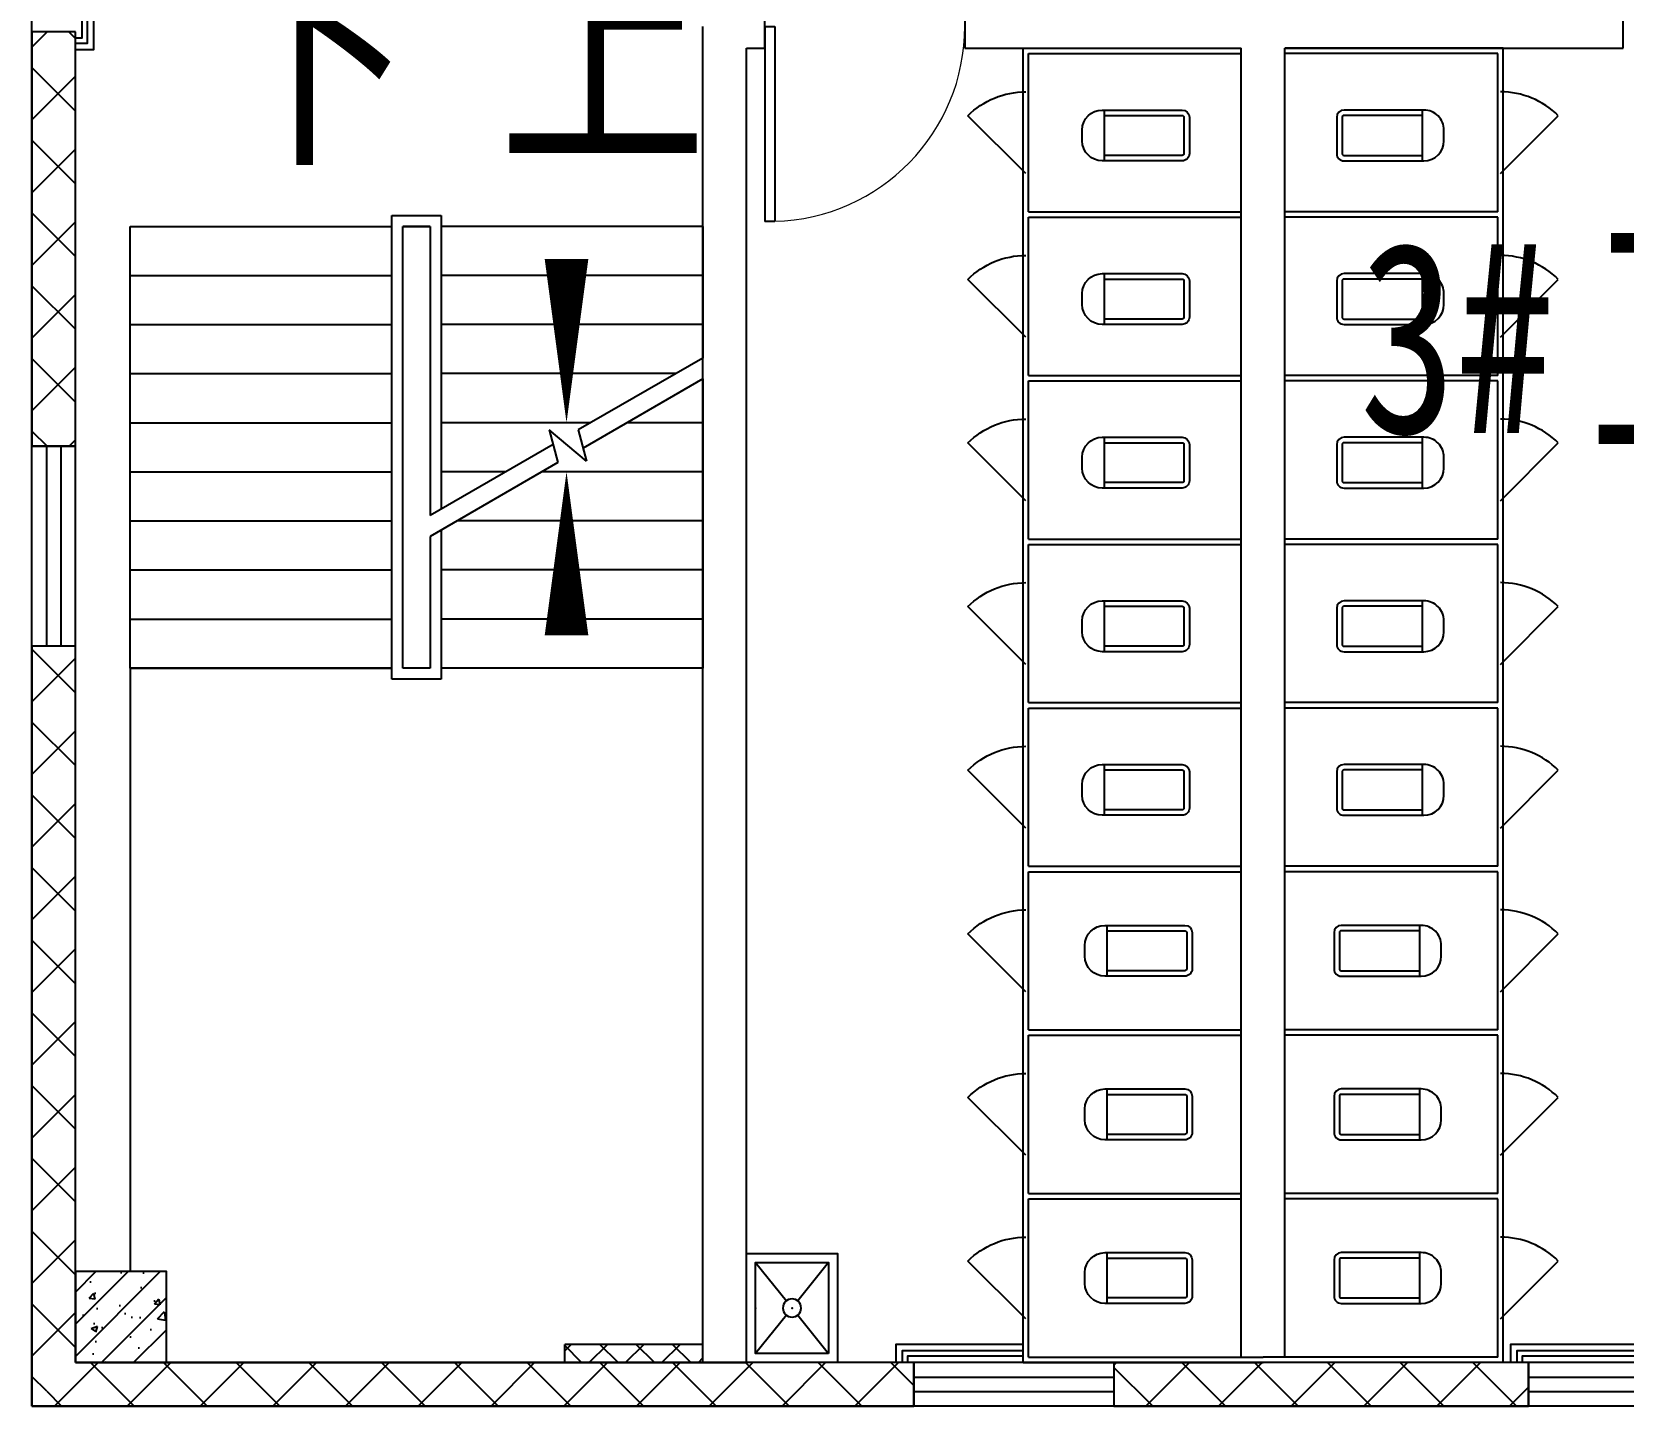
# Model space of a CAD drawing. Header units: millimetres. Extents: x -633009578 to 5705885, y -633235091 to 2571734.
# Drawn here: x 4060729 to 4069479, y 1855760 to 1863320 of the extents above; entities that cross this region are included whole.
import ezdxf

# ---------------------------------------------------------------- set-up
doc = ezdxf.new("R2010")
doc.units = ezdxf.units.MM
doc.header["$LTSCALE"] = 1000
doc.header["$MEASUREMENT"] = 0
doc.layers.get('0').update_dxf_attribs({"color": 9})
for name, color, linetype in [('A-COLUM(柱)', 255, 'Continuous'), ('A-DOOR(门）', 4, 'Continuous'), ('A-F-AREA(计算)', 5, 'Continuous'), ('A-FLOR(看线)', 8, 'Continuous'), ('A-HATH(填充)', 8, 'Continuous'), ('A-LM-RAIL(栏杆)', 167, 'Continuous'), ('A-LVTY(厨卫)', 8, 'Continuous'), ('A-STAR(楼梯)', 51, 'Continuous'), ('A-TEXT(房间)', 243, 'Continuous'), ('A-WALL(墙)', 255, 'Continuous'), ('A-WINDOW（窗）', 4, 'Continuous'), ('DIM_SYMB', 3, 'Continuous'), ('PUB_TEXT', 7, 'Continuous'), ('WALL', 9, 'Continuous')]:
    doc.layers.add(name, color=color, linetype=linetype)
doc.styles.add('_TCH', font='simhei.ttf', dxfattribs={"width": 0.75, "bigfont": 'hztxt.shx'})
doc.styles.add('_TCH_DIM', font='simhei.ttf', dxfattribs={"width": 0.8, "bigfont": 'hztxt.shx'})
pattern_1 = [(45, (1628670.737756166, 677977.5160347573), (-200.0002033111466, 200.0002033111467), []), (135, (1628670.737756166, 677977.5160347573), (-200.0002033111467, -200.0002033111466), [])]

# ---------------------------------------------------------------- blocks, each defined once
blk = doc.blocks.new('_LV6')
for p, q in [((-139.7834388052397, -340), (-139.7834388052361, -779.6564289797607)), ((-109.7834388052433, -340), (-109.7834388052397, -769.6564289797607)), ((99.78343880523971, -300), (-99.78343880523971, -300)), ((99.78343880524335, -330), (-99.78343880524335, -330)), ((109.7834388052433, -769.6564289797607), (109.7834388052433, -340)), ((139.7834388052433, -779.6564289797607), (139.7834388052397, -340)), ((139.7834388052433, -769.6564289797607), (-139.7834388052397, -769.6564289797607)), ((-29.78343880523607, -889.6564289797607), (29.78343880524335, -889.6564289797607))]:
    blk.add_line(p, q)
for centre, radius, start, end in [((-99.78343880523971, -340), 40, 90, 180.0000000000002), ((-99.78343880524335, -340), 10, 90, 180.0000000000002), ((99.78343880523971, -340), 40, 2.398081733190338e-13, 90), ((99.78343880524335, -340), 10, 0, 90), ((-29.78343880523607, -779.6564289797607), 110, 180, 270), ((29.78343880524335, -779.6564289797607), 110, 270, 0)]:
    blk.add_arc(centre, radius, start, end)
blk = doc.blocks.new('$lvtry$00000191')
at = {"color": 0}
for p, q in [((-250, -50, 1e-08), (-39.04344047215272, -218.7652476222793, 1e-08)), ((39.04344047215272, -218.7652476222793, 1e-08), (250, -50, 1e-08)), ((-250, -450, 1e-08), (-39.04344047215272, -281.2347523777207, 1e-08)), ((39.04344047215272, -281.2347523777244, 1e-08), (250, -450, 1e-08))]:
    blk.add_line(p, q, dxfattribs=at)
at = {"color": 0, "elevation": 1e-08}
for points in [[(300, -500), (300, 0), (-300, 0), (-300, -500)], [(250, -450), (250, -50), (-250, -50), (-250, -450)]]:
    blk.add_lwpolyline(points, close=True, dxfattribs=at)
at = {"color": 0}
blk.add_circle((0, -250, 1e-08), 50, dxfattribs=at)
for p in [(0, -50, 1e-08), (0, -250, 1e-08)]:
    blk.add_point(p, dxfattribs=at)
blk = doc.blocks.new('$TCHSYS$WIN2D')
for p, q in [((-0.5, 0.5), (0.5, 0.5)), ((-0.5, 0.5), (-0.4999999999999999, -0.5)), ((0.5, 0.5), (0.4999999999999998, -0.5)), ((0.5, 0.1666666666666666), (-0.5, 0.1666666666666666)), ((0.5, -0.1666666666666667), (-0.5, -0.1666666666666667)), ((-0.4999999999999999, -0.5), (0.5, -0.5))]:
    blk.add_line(p, q)
blk = doc.blocks.new('$DorLib2D$00000114')
at = {"color": 0}
blk.add_line((0.4999999999999964, 3.552713678800501e-15), (-0.2071067811864751, 0.7071067811864857), dxfattribs=at)
blk.add_arc((0.5000000000013856, -1.154631945610163e-12), 1.000000000001696, 135, 180, dxfattribs=at)
blk = doc.blocks.new('$DorLib2D$00000001')
for p, q in [((0.45, 0.9750000000000001), (0.5000000000000002, 0.9750000000000001)), ((0.45, 0), (0.45, 0.9750000000000001)), ((0.5, 0), (0.5, 0.9750000000000001)), ((0.5, 0), (0.45, 0))]:
    blk.add_line(p, q)
at = {"lineweight": 13}
blk.add_arc((0.475, 0), 0.975, 91.4692835813538, 180, dxfattribs=at)
blk = doc.blocks.new('_FZH')
h = blk.add_hatch()
h.set_pattern_fill('钢筋混凝土', color=256, scale=0.1, style=0)
h.set_pattern_definition([(45, (0, 0), (-0.1767766952966369, 0.1767766952966369), []), (50, (0, 0), (0.7172601826007535, -0.06275213498259512), [0.07500000000000001, -0.8250000000000001]), (355, (0, 0), (-0.138751333613, 0.7521921337000119), [0.06, -0.66]), (100.4514, (0.05977168000000001, -0.00522934), (0.5785093817140216, 0.6894395420609536), [0.06374019, -0.701142112]), (46.1842, (0, 0.2), (1.067241048625645, -0.1655190143290181), [0.1125, -1.2375]), (96.6356, (0.088936745, 0.186206693), (0.9346627055487033, 0.9741178709004418), [0.095610288, -1.051713]), (351.1842, (0, 0.2), (0.9346619451336272, 0.9741186009253247), [0.09000000000000001, -0.9900000000000001]), (21, (0.1, 0.15), (0.5969070521184617, -0.4026188906653388), [0.07500000000000001, -0.8250000000000001]), (326, (0.1, 0.15), (0.2433153319215824, 0.7251500450468529), [0.06, -0.66]), (71.4514, (0.149742233, 0.116448394), (0.84022262858149, 0.3225304967099524), [0.06374019, -0.701142112]), (37.50000000000001, (0, 0), (0.01215985531729062, 0.3328938538313115), [0, -0.652, 0, -0.67, 0, -0.6625000000000001]), (7.499999999999999, (0, 0), (0.2630695374421486, 0.3944117118823603), [0, -0.382, 0, -0.637, 0, -0.2525]), (-32.5, (-0.223, 0), (0.533822436172409, -0.02255487173437976), [0, -0.25, 0, -0.78, 0, -1.035]), (-42.5, (-0.323, 0), (0.5831861693423862, 0.1001049823323177), [0, -0.325, 0, -0.518, 0, -0.735])])
h.paths.add_polyline_path([(-0.5, -0.5), (0.5, -0.5), (0.5, 0.5), (-0.5, 0.5)])
blk.add_lwpolyline([(-0.5, -0.5), (0.5, -0.5), (0.5, 0.5), (-0.5, 0.5)], close=True)

msp = doc.modelspace()

# ---------------------------------------------------------------- hatches: boundary and pattern name
at = {"layer": 'A-HATH(填充)'}
h = msp.add_hatch(dxfattribs=at)
h.set_pattern_fill('多孔材料', color=256, scale=100, style=0)
h.set_pattern_definition(pattern_1)
h.paths.add_polyline_path([(4060729.256591869, 1863319.59692465), (4060729.256591869, 1861039.596924141), (4060969.256591874, 1861039.596924141), (4060969.256591874, 1863319.59692465)])
h = msp.add_hatch(dxfattribs=at)
h.set_pattern_fill('多孔材料', color=256, scale=100, style=0)
h.set_pattern_definition(pattern_1)
h.paths.add_polyline_path([(4060969.256591878, 1855999.596922429), (4060969.256591874, 1859939.596924141), (4060729.256591869, 1859939.596924141), (4060729.25659187, 1855759.596922407)])
h = msp.add_hatch(dxfattribs=at)
h.set_pattern_fill('多孔材料', color=256, scale=50, style=0)
h.set_pattern_definition([(45, (1628570.737756166, 677977.5160347573), (-100.0001016555733, 100.0001016555733), []), (135, (1628570.737756166, 677977.5160347573), (-100.0001016555733, -100.0001016555733), [])])
h.paths.add_polyline_path([(4064419.256591761, 1856099.596922402), (4063659.25659168, 1856099.596922402), (4063659.25659168, 1855999.596922402), (4064419.256591761, 1855999.596922402)])
h = msp.add_hatch(dxfattribs=at)
h.set_pattern_fill('多孔材料', color=256, scale=100, style=0)
h.set_pattern_definition(pattern_1)
h.paths.add_polyline_path([(4060729.25659187, 1855759.596922407), (4065579.256592632, 1855759.596922414), (4065579.256592632, 1855999.596922435), (4060969.256591878, 1855999.596922429)])
h = msp.add_hatch(dxfattribs=at)
h.set_pattern_fill('多孔材料', color=256, scale=100, style=0)
h.set_pattern_definition(pattern_1)
h.paths.add_polyline_path([(4066679.256592632, 1855759.596922415), (4068959.256592124, 1855759.596922416), (4068959.256592124, 1855999.596922434), (4066679.256592632, 1855999.596922435)])

# ---------------------------------------------------------------- linework, layer by layer
at = {"layer": 'A-F-AREA(计算)'}
msp.add_lwpolyline([(4060729.234130392, 1991839.59697076), (4195009.234130392, 1991839.59697076), (4195009.234130392, 1855759.59697076), (4060729.234130392, 1855759.59697076)], close=True, dxfattribs=at)
at = {"layer": 'A-FLOR(看线)'}
for points in [[(4060969.256591875, 1864519.596929319), (4061069.256591875, 1864519.596929319), (4061069.256591875, 1863219.596929281), (4060969.256591894, 1863219.596929281)], [(4066179.256592427, 1856099.596922433), (4065479.256597059, 1856099.596922433), (4065479.256597059, 1855999.596922451)], [(4070159.256596358, 1855999.596922433), (4070159.256596358, 1856099.596922433), (4068859.256596319, 1856099.596922433), (4068859.256596319, 1855999.596922451)]]:
    msp.add_lwpolyline(points, dxfattribs=at)
at = {"layer": 'A-LM-RAIL(栏杆)'}
for points in [[(4060969.256591875, 1864484.596929319), (4061034.256591875, 1864484.596929319), (4061034.256591875, 1863254.596929281), (4060969.256591894, 1863254.596929281)], [(4060969.256591875, 1864454.596929319), (4061004.256591875, 1864454.596929319), (4061004.256591875, 1863284.596929281), (4060969.256591894, 1863284.596929281)], [(4066179.256592427, 1856064.596922433), (4065514.256597059, 1856064.596922433), (4065514.256597059, 1855999.596922451)], [(4070124.256596358, 1855999.596922433), (4070124.256596358, 1856064.596922433), (4068894.256596319, 1856064.596922433), (4068894.256596319, 1855999.596922451)], [(4066179.256592427, 1856034.596922433), (4065544.256597059, 1856034.596922433), (4065544.256597059, 1855999.596922451)], [(4070094.256596358, 1855999.596922433), (4070094.256596358, 1856034.596922433), (4068924.256596319, 1856034.596922433), (4068924.256596319, 1855999.596922451)]]:
    msp.add_lwpolyline(points, dxfattribs=at)
at = {"layer": 'A-LVTY(厨卫)'}
for p, q in [((4066179.256592437, 1862314.596922413), (4066179.256592453, 1863229.596922385)), ((4066179.256592453, 1863229.596922385), (4067379.256592377, 1863229.59692238)), ((4066209.256592449, 1862329.59692207), (4066209.256592452, 1863199.596922386)), ((4066209.256592452, 1863199.596922386), (4067379.256592377, 1863199.596922382)), ((4068819.256592406, 1863229.596922677), (4067619.256593427, 1863229.596922673)), ((4068789.256592406, 1863199.596922305), (4067619.256593427, 1863199.596922301)), ((4068789.25659241, 1862329.596921988), (4068789.256592406, 1863199.596922305)), ((4068819.256592616, 1862314.596922413), (4068819.256592406, 1863229.596922677)), ((4066179.256592439, 1861414.596922094), (4066179.256592443, 1862314.596922094)), ((4066209.256592449, 1862329.59692207), (4067379.256592377, 1862329.596922066)), ((4066209.256592445, 1861429.59692213), (4066209.256592449, 1862299.596922072)), ((4066209.256592449, 1862299.596922072), (4067379.256592377, 1862299.596922068)), ((4068789.25659241, 1862329.596921988), (4067619.256592834, 1862329.596921983)), ((4068789.256592952, 1862299.596922364), (4067619.256592834, 1862299.59692236)), ((4068789.256592955, 1861429.596922047), (4068789.256592952, 1862299.596922364)), ((4068819.256592619, 1861414.596922094), (4068819.256592616, 1862314.596922094)), ((4066179.25659245, 1860514.596922153), (4066179.256592453, 1861414.596922153)), ((4066209.256592445, 1861429.59692213), (4067379.256592277, 1861429.596922125)), ((4066209.256592441, 1860529.596922189), (4066209.256592445, 1861399.596922132)), ((4066209.256592445, 1861399.596922132), (4067379.256592277, 1861399.596922128)), ((4068789.256592955, 1861429.596922047), (4067619.256592834, 1861429.596922043)), ((4068789.256592413, 1861399.596922049), (4067619.256592834, 1861399.596922045)), ((4068789.256592417, 1860529.596922106), (4068789.256592413, 1861399.596922049)), ((4068819.256592629, 1860514.596922153), (4068819.256592626, 1861414.596922153)), ((4066209.256592441, 1860529.596922189), (4067379.256592277, 1860529.596922185)), ((4068789.256592417, 1860529.596922106), (4067619.256592971, 1860529.596922102)), ((4066179.256592446, 1859614.596922213), (4066179.25659245, 1860514.596922213)), ((4066209.256592438, 1859629.596921875), (4066209.256592441, 1860499.596922191)), ((4066209.256592441, 1860499.596922191), (4067379.256592277, 1860499.596922187)), ((4068789.256592959, 1860499.596922482), (4067619.256592971, 1860499.596922478)), ((4068789.256592963, 1859629.596922539), (4068789.256592959, 1860499.596922482)), ((4068819.256592626, 1859614.596922213), (4068819.256592622, 1860514.596922213)), ((4066179.256592446, 1858714.596922213), (4066179.25659245, 1859614.596922213)), ((4066209.256592438, 1859629.596921875), (4067379.256592429, 1859629.596921871)), ((4066209.256592434, 1858729.596922306), (4066209.256592438, 1859599.596922251)), ((4066209.256592438, 1859599.596922251), (4067379.256592429, 1859599.596922247)), ((4068789.256592963, 1859629.596922539), (4067619.256592971, 1859629.596922535)), ((4068789.256592421, 1859599.596922167), (4067619.256592971, 1859599.596922163)), ((4068789.256592425, 1858729.596922221), (4068789.256592421, 1859599.596922167)), ((4068819.256592626, 1858714.596922213), (4068819.256592622, 1859614.596922213)), ((4066179.256592446, 1857814.596922213), (4066179.25659245, 1858714.596922213)), ((4066209.256592434, 1858729.596922306), (4067379.256592428, 1858729.596922301)), ((4066209.25659243, 1857829.596922368), (4066209.256592434, 1858699.596922308)), ((4066209.256592434, 1858699.596922308), (4067379.256592428, 1858699.596922304)), ((4068789.256592425, 1858729.596922221), (4067619.256592429, 1858729.596922217)), ((4068789.256592425, 1858699.596922223), (4067619.256592429, 1858699.596922219)), ((4068789.256592428, 1857829.596922282), (4068789.256592425, 1858699.596922223)), ((4068819.256592626, 1857814.596922213), (4068819.256592622, 1858714.596922213)), ((4066179.256592442, 1856914.596922213), (4066179.256592446, 1857814.596922213)), ((4066209.25659243, 1857829.596922368), (4067379.256592428, 1857829.596922364)), ((4068789.256592428, 1857829.596922282), (4067619.256592429, 1857829.596922278)), ((4068819.256592629, 1856914.596922213), (4068819.256592626, 1857814.596922213)), ((4066209.256592426, 1856929.596922432), (4066209.25659243, 1857799.59692237)), ((4066209.25659243, 1857799.59692237), (4067379.256592428, 1857799.596922366)), ((4068789.25659297, 1857799.596922284), (4067619.256592429, 1857799.59692228)), ((4068789.256592974, 1856929.596921972), (4068789.25659297, 1857799.596922284)), ((4066179.256592423, 1855999.596922125), (4066179.256592446, 1856914.596922213)), ((4066209.256592426, 1856929.596922432), (4067379.256592429, 1856929.596922428)), ((4066209.256592422, 1856029.596922497), (4066209.256592426, 1856899.596922434)), ((4066209.256592426, 1856899.596922434), (4067379.256592429, 1856899.59692243)), ((4068789.256592974, 1856929.596921972), (4067619.256592429, 1856929.596921968)), ((4068789.256592432, 1856899.596921974), (4067619.256592429, 1856899.59692197)), ((4068789.256592436, 1856029.596921948), (4068789.256592432, 1856899.596921974)), ((4068819.256592436, 1855999.596922325), (4068819.25659263, 1856914.596922213)), ((4066179.256592423, 1855999.596922125), (4067499.256592536, 1855999.596922208)), ((4066209.256592422, 1856029.596922497), (4067499.256592536, 1856029.596922208)), ((4068789.256592436, 1856029.596921948), (4067499.256592536, 1856029.596922208)), ((4068819.256592436, 1855999.596922325), (4067499.256592536, 1855999.596922208))]:
    msp.add_line(p, q, dxfattribs=at)
at = {"layer": 'A-STAR(楼梯)'}
for p, q in [((4062709.25659186, 1862309.596924359), (4062979.25659186, 1862309.596924359)), ((4062709.25659186, 1859759.596922034), (4062709.25659186, 1862309.596924359)), ((4062979.25659186, 1862309.596924359), (4062979.256591845, 1860693.960263717)), ((4061269.256591899, 1859819.596922479), (4061269.256591899, 1862249.596922479)), ((4061269.256591899, 1862249.596922479), (4062709.256591899, 1862249.596922453)), ((4062769.256591899, 1859819.596922479), (4062769.256591899, 1862249.596922479)), ((4062769.25659186, 1862249.596922034), (4062919.256592057, 1862249.596922034)), ((4062769.25659186, 1859819.596922034), (4062769.25659186, 1862249.596922034)), ((4062919.256591899, 1862249.596922479), (4062769.256591899, 1862249.596922479)), ((4062919.256591899, 1862249.596922479), (4062919.256591766, 1860659.319247505)), ((4062919.256592057, 1862249.596922034), (4062919.256591966, 1860659.319247621)), ((4064419.256591899, 1862249.596922479), (4062979.256591845, 1862249.596922453)), ((4064419.256591899, 1862249.596922479), (4064419.256591766, 1861525.344651238)), ((4061269.256591899, 1861979.596922479), (4062709.256591899, 1861979.596922453)), ((4064419.256591899, 1861979.596922479), (4062979.256591845, 1861979.596922453)), ((4061269.256591899, 1861709.596922479), (4062709.256591899, 1861709.596922453)), ((4064419.256591899, 1861709.596922479), (4062979.256591845, 1861709.596922778)), ((4064419.256591766, 1861525.344651309), (4063733.660658362, 1861129.515654843)), ((4061269.256591899, 1861439.596922479), (4062709.256591899, 1861439.596922453)), ((4064270.73716869, 1861439.596922398), (4062979.256591845, 1861439.596922453)), ((4064419.256591766, 1861409.874597598), (4063760.455577652, 1861029.515654669)), ((4064419.256591766, 1861409.874597823), (4064419.256591899, 1859819.596922479)), ((4061269.256591899, 1861169.596922479), (4062709.256591899, 1861169.596922453)), ((4063803.083450367, 1861169.596922399), (4062979.256591845, 1861169.596922453)), ((4063779.842117879, 1860957.164103572), (4063573.797176439, 1861130.056337939)), ((4063573.797176439, 1861130.056337939), (4063622.135210301, 1860949.656353327)), ((4064419.256591899, 1861169.596922479), (4064003.08345011, 1861169.596922403)), ((4063595.340291006, 1861049.656353523), (4062919.256591765, 1860659.319247611)), ((4063733.660658362, 1861129.515654843), (4063779.842117879, 1860957.164103572)), ((4061269.256591899, 1860899.596922479), (4062709.256591899, 1860899.596922778)), ((4063622.135210301, 1860949.656353327), (4062919.256591766, 1860543.849193623)), ((4063335.429732438, 1860899.596922401), (4062979.256591845, 1860899.596922453)), ((4064419.256591899, 1860899.596922479), (4063535.429732838, 1860899.596922404)), ((4061269.256591899, 1860629.596922479), (4062709.256591899, 1860629.596922453)), ((4064419.256591899, 1860629.596922479), (4063067.776015482, 1860629.596922745)), ((4062919.256591766, 1860543.849193464), (4062919.256591899, 1859819.596922479)), ((4062919.256591966, 1860543.849193581), (4062919.256592057, 1859819.596922034)), ((4062979.256591845, 1860578.490209669), (4062979.25659186, 1859759.596922034)), ((4061269.256591899, 1860359.596922479), (4062709.256591899, 1860359.596922453)), ((4064419.256591899, 1860359.596922479), (4062979.256591845, 1860359.596922778)), ((4061269.256591899, 1860089.596922479), (4062709.256591899, 1860089.596922453)), ((4064419.256591899, 1860089.596922479), (4062979.256591845, 1860089.596922453)), ((4061269.256591899, 1859819.596922479), (4062709.256591899, 1859819.596922453)), ((4061269.256591899, 1859819.596922479), (4061269.256591935, 1856499.596921476)), ((4062709.2565919, 1859819.596922684), (4061269.256591899, 1859819.596922479)), ((4062919.256592057, 1859819.596922034), (4062769.25659186, 1859819.596922034)), ((4062919.256591966, 1859819.596922499), (4062769.256591649, 1859819.596922649)), ((4064419.256591899, 1859819.596922479), (4062979.256591845, 1859819.596922453)), ((4064419.256591899, 1859819.596922479), (4062979.256591845, 1859819.596922499)), ((4064419.256591899, 1855999.596922479), (4064419.256591899, 1859819.596922479)), ((4062979.25659186, 1859759.596922034), (4062709.25659186, 1859759.596922034)), ((4061469.256591127, 1855999.596922499), (4064419.256591899, 1855999.596922479))]:
    msp.add_line(p, q, dxfattribs=at)
at = {"layer": 'A-WALL(墙)'}
for p, q in [((4064759.256592632, 1863229.596922365), (4064759.256592632, 1863469.596922113)), ((4065859.256592124, 1863469.596922113), (4065859.256592124, 1863229.596922365)), ((4069479.256591615, 1863229.596922038), (4069479.256591615, 1863469.596922207)), ((4064419.256591891, 1855999.596922424), (4064419.256591891, 1863349.59692221)), ((4064659.256591891, 1863229.59692234), (4064759.256592632, 1863229.596922365)), ((4064659.256591891, 1855999.596922424), (4064659.256591891, 1863229.59692234)), ((4065859.256592124, 1863229.596922365), (4067379.256593077, 1863229.59692234)), ((4067379.256592536, 1863214.596922408), (4067379.256593077, 1863229.59692234)), ((4067379.256592536, 1862314.596922089), (4067379.256592536, 1863214.596922408)), ((4067619.256592536, 1863214.596922408), (4067619.256593427, 1863229.596922156)), ((4067619.256593427, 1863229.596922156), (4069479.256591615, 1863229.596922038)), ((4067619.256592536, 1862314.596922089), (4067619.256592536, 1863214.596922408)), ((4067379.256592536, 1861414.596922149), (4067379.256592536, 1862314.596922089)), ((4067619.256592536, 1861414.596922149), (4067619.256592536, 1862314.596922089)), ((4067379.256592536, 1860514.596922208), (4067379.256592536, 1861414.596922149)), ((4067619.256592536, 1860514.596922208), (4067619.256592536, 1861414.596922149)), ((4067379.256592536, 1859614.596922208), (4067379.256592536, 1860514.596922208)), ((4067619.256592536, 1859614.596922208), (4067619.256592536, 1860514.596922208)), ((4067379.256592536, 1858714.596922208), (4067379.256592536, 1859614.596922208)), ((4067619.256592536, 1858714.596922208), (4067619.256592536, 1859614.596922208)), ((4067379.256592536, 1857814.596922208), (4067379.256592536, 1858714.596922208)), ((4067619.256592536, 1857814.596922208), (4067619.256592536, 1858714.596922208)), ((4067379.256592536, 1856914.596922208), (4067379.256592536, 1857814.596922208)), ((4067619.256592536, 1856914.596922208), (4067619.256592536, 1857814.596922208)), ((4067379.256592429, 1856029.596922493), (4067379.256592536, 1856914.596922208)), ((4067619.256592429, 1856029.596922492), (4067619.256592536, 1856914.596922208)), ((4064419.256591761, 1856099.596922402), (4063659.25659168, 1856099.596922402)), ((4063659.25659168, 1855999.596922402), (4063659.25659168, 1856099.596922402)), ((4064419.256591761, 1855999.596922402), (4064419.256591761, 1856099.596922402)), ((4064419.256591761, 1855999.596922402), (4063659.25659168, 1855999.596922402)), ((4064419.256591891, 1855999.596922424), (4064659.256591891, 1855999.596922424))]:
    msp.add_line(p, q, dxfattribs=at)
at = {"layer": 'DIM_SYMB'}
for points in [[(4062019.256591899, 1862384.596922479, 0, 0, 0), (4062019.256591899, 1857909.596922479, 0, 0, 0), (4063669.256591899, 1857909.596922479, 0, 0, 0), (4063669.256591899, 1860899.596922479, 0, 240.0000000000001, 0), (4063669.256591899, 1859999.596922479, 0, 0, 0)], [(4063669.256591899, 1862384.596922479, 0, 0, 0), (4063669.256591899, 1861169.596922479, 0, 240.0000000000001, 0), (4063669.256591899, 1862069.596922479, 0, 0, 0)]]:
    msp.add_lwpolyline(points, format="xyseb", dxfattribs=at)
at = {"layer": 'WALL'}
for p, q in [((4060729.256591869, 1863319.59692465), (4060729.256591869, 1861039.596924141)), ((4060969.256591874, 1863319.59692465), (4060729.256591869, 1863319.59692465)), ((4060969.256591874, 1861039.596924141), (4060969.256591874, 1863319.59692465)), ((4060729.256591869, 1861039.596924141), (4060969.256591874, 1861039.596924141)), ((4060969.256591874, 1859939.596924141), (4060729.256591869, 1859939.596924141)), ((4060729.256591869, 1859939.596924141), (4060729.25659187, 1855759.596922407)), ((4060969.256591878, 1855999.596922429), (4060969.256591874, 1859939.596924141)), ((4065579.256592632, 1855999.596922435), (4060969.256591878, 1855999.596922429)), ((4065579.256592632, 1855759.596922414), (4065579.256592632, 1855999.596922435)), ((4068959.256592124, 1855999.596922434), (4066679.256592632, 1855999.596922435)), ((4066679.256592632, 1855999.596922435), (4066679.256592632, 1855759.596922415)), ((4068959.256592124, 1855759.596922416), (4068959.256592124, 1855999.596922434)), ((4060729.25659187, 1855759.596922407), (4065579.256592632, 1855759.596922414)), ((4066679.256592632, 1855759.596922415), (4068959.256592124, 1855759.596922416))]:
    msp.add_line(p, q, dxfattribs=at)

# ---------------------------------------------------------------- block references
at = {"layer": 'A-COLUM(柱)', "xscale": 500, "yscale": 500, "zscale": 500}
msp.add_blockref('_FZH', (4061219.256591891, 1856249.596922424), dxfattribs=at)
at = {"layer": 'A-DOOR(门）', "extrusion": (0, 0, -1), "xscale": -1100, "yscale": 1100, "zscale": 1100, "rotation": 180}
msp.add_blockref('$DorLib2D$00000001', (-4065309.256592536, 1863349.596922211), dxfattribs=at)
at = {"layer": 'A-LVTY(厨卫)', "yscale": 450, "zscale": 100}
for p, xscale, rotation in [((4066194.256592439, 1862764.596922413), -450, 89.99999999978505), ((4068804.256592615, 1862764.596922413), 450, 269.999999999785), ((4066194.256592441, 1861864.596922094), -450, 89.99999999978505), ((4068804.256592617, 1861864.596922094), 450, 269.999999999785), ((4066194.256592452, 1860964.596922153), -450, 89.99999999978505), ((4068804.256592628, 1860964.596922153), 450, 269.999999999785), ((4066194.256592448, 1860064.596922213), -450, 89.99999999978505), ((4068804.256592624, 1860064.596922213), 450, 269.999999999785), ((4066194.256592448, 1859164.596922213), -450, 89.99999999978505), ((4068804.256592624, 1859164.596922213), 450, 269.999999999785), ((4066194.256592445, 1858264.596922212), -450, 89.99999999978505), ((4068804.256592628, 1858264.596922212), 450, 269.999999999785), ((4066194.256592441, 1857364.596922212), -450, 89.99999999978505), ((4068804.256592631, 1857364.596922212), 450, 269.999999999785), ((4066194.256592441, 1856464.596922212), -450, 89.99999999978505), ((4068804.256592635, 1856464.596922212), 450, 269.999999999785)]:
    msp.add_blockref('$DorLib2D$00000114', p, dxfattribs=dict(at, xscale=xscale, rotation=rotation))
at = {"layer": 'A-LVTY(厨卫)', "xscale": -1}
for name, p, rotation in [('_LV6', (4067394.257575531, 1862749.596922356), 270.0000000000001), ('_LV6', (4067394.257575533, 1861849.596922037), 270.0000000000001), ('_LV6', (4067394.257575544, 1860949.596922097), 270.0000000000001), ('_LV6', (4067394.25757554, 1860049.596922156), 270.0000000000001), ('_LV6', (4067394.25757554, 1859149.596922156), 270.0000000000001), ('_LV6', (4067409.257575491, 1858264.596922108), 270.0000000000001), ('_LV6', (4067409.257575488, 1857364.596922108), 270.0000000000001), ('$lvtry$00000191', (4064659.256592561, 1856299.596922424, -1e-08), 89.99999999999993), ('_LV6', (4067409.257575488, 1856464.596922108), 270.0000000000001)]:
    msp.add_blockref(name, p, dxfattribs=dict(at, rotation=rotation))
at = {"layer": 'A-LVTY(厨卫)', "rotation": 89.99999999999993}
for p in [(4067604.255609524, 1862749.596922356), (4067604.255609526, 1861849.596922037), (4067604.255609537, 1860949.596922097), (4067604.255609533, 1860049.596922156), (4067604.255609533, 1859149.596922156), (4067589.255609581, 1858264.596922108), (4067589.255609585, 1857364.596922108), (4067589.255609589, 1856464.596922108)]:
    msp.add_blockref('_LV6', p, dxfattribs=at)
at = {"layer": 'A-WINDOW（窗）', "extrusion": (0, 0, -1), "xscale": 1100, "yscale": 240, "zscale": 1100, "rotation": 90.00000000000001}
msp.add_blockref('$TCHSYS$WIN2D', (-4060849.256591875, 1860489.596924011), dxfattribs=at)
at = {"layer": 'A-WINDOW（窗）', "extrusion": (0, 0, -1), "xscale": 1100, "yscale": 240, "zscale": 1100}
for p in [(-4066129.256592529, 1855879.596922424), (-4069509.256591788, 1855879.596922424)]:
    msp.add_blockref('$TCHSYS$WIN2D', p, dxfattribs=at)

# ---------------------------------------------------------------- texts
at = {"layer": 'A-TEXT(房间)', "style": '_TCH', "width": 0.75}
for s, p in [('卫', (4069287.955014294, 1861113.539214954)), ('3#', (4068027.955014294, 1861113.539214954))]:
    msp.add_text(s, height=1050, dxfattribs=at).set_placement(p)
at = {"layer": 'PUB_TEXT', "style": '_TCH_DIM', "width": 0.8}
for s, p in [('上', (4063295.555804498, 1862699.596922479)), ('下', (4061678.62667064, 1862699.596922479))]:
    msp.add_text(s, height=1050, dxfattribs=at).set_placement(p)

doc.saveas('drawing.dxf')
